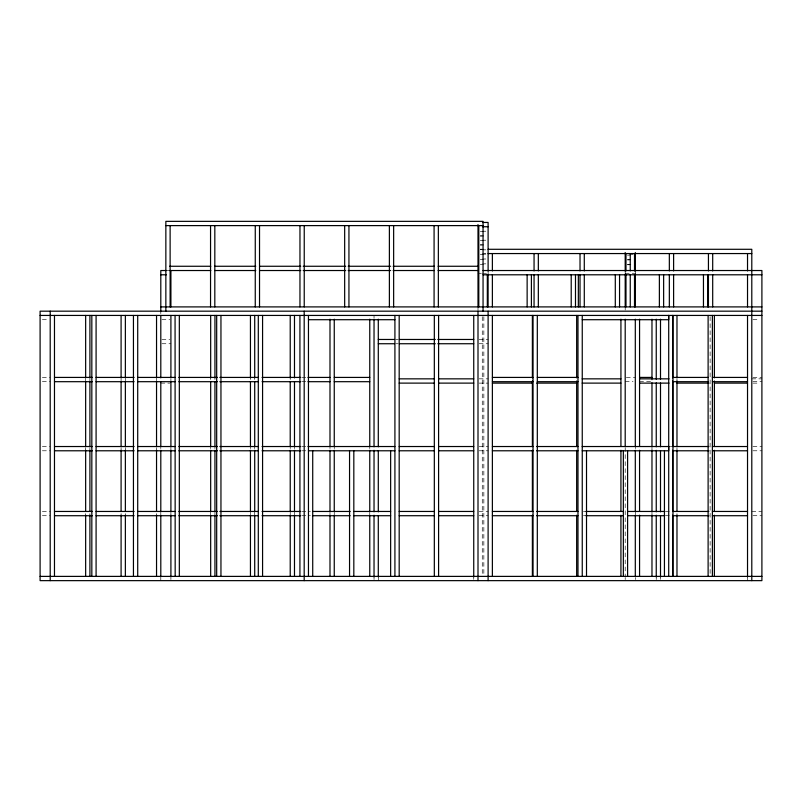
<?xml version="1.0" encoding="UTF-8"?>
<svg xmlns="http://www.w3.org/2000/svg" width="802" height="802" viewBox="0 0 802 802"><rect width="100%" height="100%" fill="white"/><g stroke="black" fill="none" stroke-linecap="round" stroke-linejoin="round"><path stroke-width="0.6" stroke-dasharray="4.01 3.01" d="M482.493 231.227L485.862 231.227M480.248 231.698L483.616 231.698M480.248 235.718L483.616 235.718M480.248 236.179L483.616 236.179M482.493 240.209L485.862 240.209M480.248 240.67L483.616 240.67M480.248 244.7L483.616 244.7M480.248 245.161L483.616 245.161M480.248 249.181L483.616 249.181M480.248 249.653L483.616 249.653M482.493 249.843L485.862 249.843M482.493 253.673L485.862 253.673M482.493 254.134L485.862 254.134M480.248 254.605L483.616 254.605M629.69 254.685L633.059 254.685M627.445 255.156L630.813 255.156M482.493 258.996L485.862 258.996M480.248 259.467L483.616 259.467M627.445 259.497L630.813 259.497M627.445 259.958L630.813 259.958M482.493 263.858L485.862 263.858M480.248 264.319L483.616 264.319M627.445 264.299L630.813 264.299M627.445 264.77L630.813 264.77M166.926 270.525L170.124 270.525M478.002 273.281L481.37 273.281M482.493 273.281L488.107 273.281M625.199 273.281L635.304 273.281M42.346 319.707L49.082 319.707M161.924 319.707L169.783 319.707M752.918 319.707L759.654 319.707M161.924 339.467L169.783 339.467M395.647 339.467L398.133 339.467M479.125 339.467L488.107 339.467M161.924 343.737L170.906 343.737M395.647 343.737L398.133 343.737M479.125 343.737L488.107 343.737M42.346 377.421L50.205 377.421M301.833 377.421L306.725 377.421M626.322 377.421L635.304 377.421M752.918 377.421L761.9 377.421M479.125 378.845L488.107 378.845M751.795 378.845L761.9 378.845M42.346 381.692L50.205 381.692M301.833 381.692L306.725 381.692M625.199 381.692L633.059 381.692M639.565 381.692L651.976 381.692L651.976 379.557M752.918 381.692L761.9 381.692M160.801 383.115L169.783 383.115M479.125 383.115L488.107 383.115M752.918 383.115L759.654 383.115M42.346 446.524L50.205 446.524M301.833 446.524L306.725 446.524M479.125 446.524L488.107 446.524M670.251 446.524L672.708 446.524M752.918 446.524L761.9 446.524M42.346 450.784L50.205 450.784M301.833 450.784L306.725 450.784M479.125 450.784L488.107 450.784M752.918 450.784L761.9 450.784M42.346 511.455L50.205 511.455M301.833 511.455L310.404 511.455M479.125 511.455L488.107 511.455M583.425 511.455L585.921 511.455M665.349 511.455L672.708 511.455M751.795 511.455L761.9 511.455M42.346 515.716L50.205 515.716M301.833 515.716L310.404 515.716M479.125 515.716L488.107 515.716M583.425 515.716L585.921 515.716M665.349 515.716L671.485 515.716M752.918 515.716L761.9 515.716M747.524 576.899L747.524 580.648M710.121 316.69L710.121 573.891M676.978 378.845L676.978 382.043M676.978 447.586L676.978 450.784M676.978 513.591L676.978 515.716M660.507 576.899L660.507 579.405M656.247 576.387L656.247 579.585M651.976 446.524L651.976 450.784M651.976 511.455L651.976 515.716M635.304 271.076L635.304 273.983M635.304 446.524L635.304 448.649M635.304 511.455L635.304 514.653M635.304 577.45L635.304 579.585M625.199 271.076L625.199 273.983M625.199 306.905L625.199 310.103M625.199 447.586L625.199 576.387M625.199 577.45L625.199 579.585M488.107 271.086L488.107 274.053M483.847 316.69L483.847 576.387M482.273 316.69L482.273 576.387M478.002 306.905L478.002 310.103M473.741 576.899L473.741 579.405M378.293 576.899L378.293 580.648M374.033 315.437L374.033 317.943M374.033 576.899L374.033 579.585M369.762 446.524L369.762 448.649M369.762 511.455L369.762 514.653M334.254 446.524L334.254 448.649M334.254 511.455L334.254 514.653M329.993 446.524L329.993 448.649M329.993 511.455L329.993 514.653M294.484 446.524L294.484 448.649M294.484 511.455L294.484 514.653M290.224 377.421L290.224 379.557M290.224 446.524L290.224 448.649M290.224 511.455L290.224 514.653M254.715 377.421L254.715 379.557M254.715 446.524L254.715 448.649M254.715 511.455L254.715 514.653M250.445 377.421L250.445 379.557M250.445 446.524L250.445 448.649M250.445 511.455L250.445 514.653M214.946 377.421L214.946 379.557M214.946 446.524L214.946 448.649M214.946 511.455L214.946 514.653M210.675 377.421L210.675 379.557M210.675 446.524L210.675 448.649M210.675 511.455L210.675 514.653M170.906 378.845L170.906 382.043M170.906 446.524L170.906 450.784M170.906 511.455L170.906 515.716M170.906 576.899L170.906 579.585M160.801 311.176L160.801 313.672M160.801 446.524L160.801 448.649M160.801 511.455L160.801 514.653M160.801 576.899L160.801 580.648M156.54 378.484L156.54 381.692M156.54 447.586L156.54 450.784M156.54 513.591L156.54 515.716M125.363 378.484L125.363 381.692M125.363 447.586L125.363 450.784M125.363 513.591L125.363 515.716M121.092 378.484L121.092 381.692M121.092 447.586L121.092 450.784M121.092 513.591L121.092 515.716M89.914 378.484L89.914 381.692M89.914 447.586L89.914 450.784M89.914 513.591L89.914 515.716M85.654 378.484L85.654 381.692M85.654 447.586L85.654 450.784M85.654 513.591L85.654 515.716"/><path stroke-width="1.2" d="M668.708 576.387L668.708 315.437L668.708 319.707L582.252 319.707M482.493 222.445L488.107 222.445L488.107 271.146M165.854 225.613L483.055 225.613M482.493 226.735L488.107 226.735M488.107 249.292L751.795 249.292L751.795 580.648M488.107 253.562L751.795 253.562M169.603 266.264L210.816 266.264M214.555 266.264L255.768 266.264M259.517 266.264L300.73 266.264M303.226 266.264L345.682 266.264M348.188 266.264L390.644 266.264M393.14 266.264L434.353 266.264M438.103 266.264L478.062 266.264M166.415 270.525L160.801 270.525L160.801 311.176M169.603 270.525L210.816 270.525M214.555 270.525L255.768 270.525M259.517 270.525L300.73 270.525M303.226 270.525L345.682 270.525M348.188 270.525L390.644 270.525M393.14 270.525L434.353 270.525M438.103 270.525L478.062 270.525M483.055 270.525L761.9 270.525L761.9 580.648L40.1 580.648L40.1 311.176L761.9 311.176M160.801 274.795L166.415 274.795M483.055 274.795L761.9 274.795M160.801 306.905L761.9 306.905M40.1 315.437L761.9 315.437M308.459 319.707L394.915 319.707M378.293 339.467L394.414 339.467M399.366 339.467L435.316 339.467M437.792 339.467L473.741 339.467M378.293 343.737L394.414 343.737M399.366 343.737L435.316 343.737M437.792 343.737L473.741 343.737M54.476 377.421L92.41 377.421M96.09 377.421L134.094 377.421M137.713 377.421L175.067 377.421M178.846 377.421L217.392 377.421M219.838 377.421L258.384 377.421M262.064 377.421L300.61 377.421M307.958 377.421L329.993 377.421M334.254 377.421L369.762 377.421M492.378 377.421L533.049 377.421M537.31 377.421L577.981 377.421M639.565 377.421L651.976 377.421M672.968 377.421L708.116 377.421M712.387 377.421L747.524 377.421M399.185 378.845L434.323 378.845M438.594 378.845L473.741 378.845M582.172 378.845L620.928 378.845M639.565 378.845L669.028 378.845M54.476 381.692L92.41 381.692M96.09 381.692L134.094 381.692M137.713 381.692L175.067 381.692M178.846 381.692L217.392 381.692M219.838 381.692L258.384 381.692M262.064 381.692L300.61 381.692M307.958 381.692L329.993 381.692M334.254 381.692L369.762 381.692M492.378 381.692L533.049 381.692M537.31 381.692L577.981 381.692M672.968 381.692L708.116 381.692M712.387 381.692L747.524 381.692M399.185 383.115L434.323 383.115M438.594 383.115L473.741 383.115M492.378 383.115L532.378 383.115M536.648 383.115L576.658 383.115M582.172 383.115L620.928 383.115M639.565 383.115L669.028 383.115M676.978 383.115L708.888 383.115M714.381 383.115L747.524 383.115M54.476 446.524L92.41 446.524M96.09 446.524L134.094 446.524M137.713 446.524L175.067 446.524M178.846 446.524L217.392 446.524M219.838 446.524L258.384 446.524M262.064 446.524L300.61 446.524M307.958 446.524L394.915 446.524M399.185 446.524L434.323 446.524M438.594 446.524L473.741 446.524M492.378 446.524L533.049 446.524M536.648 446.524L577.981 446.524M582.172 446.524L669.028 446.524M672.968 446.524L708.888 446.524M712.387 446.524L747.524 446.524M54.476 450.784L92.41 450.784M96.09 450.784L134.094 450.784M137.713 450.784L175.067 450.784M178.846 450.784L217.392 450.784M219.838 450.784L258.384 450.784M262.064 450.784L300.61 450.784M308.459 450.784L394.915 450.784M399.185 450.784L434.323 450.784M438.594 450.784L473.741 450.784M492.378 450.784L533.049 450.784M536.648 450.784L577.981 450.784M582.252 450.784L668.708 450.784L668.708 446.524M672.968 450.784L708.888 450.784M712.387 450.784L747.524 450.784M54.476 511.455L92.41 511.455M96.09 511.455L134.094 511.455M137.713 511.455L175.067 511.455M178.846 511.455L217.392 511.455M219.838 511.455L258.384 511.455M262.064 511.455L300.61 511.455M312.72 511.455L350.173 511.455M353.822 511.455L390.644 511.455M399.185 511.455L434.323 511.455M438.594 511.455L473.741 511.455M492.378 511.455L533.049 511.455M536.648 511.455L577.981 511.455M585.921 511.455L623.344 511.455M627.605 511.455L664.437 511.455M672.968 511.455L708.888 511.455M712.387 511.455L747.524 511.455M54.476 515.716L92.41 515.716M96.09 515.716L134.094 515.716M137.713 515.716L175.067 515.716M178.846 515.716L217.392 515.716M219.838 515.716L258.384 515.716M262.064 515.716L300.61 515.716M312.72 515.716L350.173 515.716M353.822 515.716L390.644 515.716M399.185 515.716L434.323 515.716M438.594 515.716L473.741 515.716M492.378 515.716L533.049 515.716M536.648 515.716L577.981 515.716M585.921 515.716L623.344 515.716M627.605 515.716L664.437 515.716M672.968 515.716L708.888 515.716M712.387 515.716L747.524 515.716M40.1 576.387L761.9 576.387M747.524 253.562L747.524 270.936M747.524 274.655L747.524 306.905M747.524 315.437L747.524 576.899M714.381 315.437L714.381 377.872M714.381 380.98L714.381 446.534M714.381 450.283L714.381 511.465M714.381 515.205L714.381 576.387M712.697 253.562L712.697 270.936M712.697 274.655L712.697 306.905M712.387 315.437L712.387 576.387M708.437 253.562L708.437 270.936M708.437 274.655L708.437 306.905M708.116 315.437L708.116 576.387M707.715 274.795L707.715 306.905M703.454 274.795L703.454 306.905M676.978 315.437L676.978 377.872M676.978 380.98L676.978 446.534M676.978 450.283L676.978 511.465M676.978 515.205L676.978 576.387M673.61 253.562L673.61 270.936M673.61 274.655L673.61 306.905M672.968 315.437L672.968 576.387M672.708 315.437L672.708 377.872M672.708 380.98L672.708 446.534M672.708 450.283L672.708 511.465M672.708 515.205L672.708 576.387M669.339 253.562L669.339 270.936M669.339 274.655L669.339 306.905M664.437 450.784L664.437 576.387M663.635 274.795L663.635 306.905M660.507 319.196L660.507 379.246M660.507 382.995L660.507 446.794M660.507 450.554L660.507 511.846M660.507 515.596L660.507 576.899M659.374 274.795L659.374 306.905M656.247 319.186L656.247 379.246M656.247 382.865L656.247 446.794M656.247 450.283L656.247 511.846M656.247 515.205L656.247 576.899M651.976 319.186L651.976 379.115M651.976 382.865L651.976 446.534M651.976 450.283L651.976 511.465M651.976 515.205L651.976 576.387M639.565 319.186L639.565 446.534M639.565 450.283L639.565 511.465M639.565 515.205L639.565 576.387M635.304 252.54L635.304 271.176M635.304 274.324L635.304 306.905M635.304 319.186L635.304 446.534M635.304 450.283L635.304 511.465M635.304 515.205L635.304 576.387M634.512 253.562L634.512 270.936M634.512 274.655L634.512 306.905M630.252 253.562L630.252 270.936M630.252 274.655L630.252 306.905M627.605 450.784L627.605 576.387M625.981 253.562L625.981 270.936M625.981 274.655L625.981 306.905M625.199 252.54L625.199 271.176M625.199 274.324L625.199 306.905M625.199 319.186L625.199 446.534M623.344 450.784L623.344 576.387M620.928 319.186L620.928 446.534M620.928 450.283L620.928 511.465M620.928 515.205L620.928 576.387M619.555 274.795L619.555 306.905M615.294 274.795L615.294 306.905M586.513 450.784L586.513 576.387M584.287 253.562L584.287 270.936M584.287 274.655L584.287 306.905M582.252 315.437L582.252 576.387M580.026 253.562L580.026 270.936M580.026 274.655L580.026 306.905M578.342 274.795L578.342 306.905M577.981 315.437L577.981 576.387M576.658 315.437L576.658 377.872M576.658 380.98L576.658 446.534M576.658 450.283L576.658 511.465M576.658 515.205L576.658 576.387M575.485 274.795L575.485 306.905M571.214 274.795L571.214 306.905M538.332 253.562L538.332 270.936M538.332 274.655L538.332 306.905M537.31 315.437L537.31 576.387M534.062 253.562L534.062 270.936M534.062 274.655L534.062 306.905M533.049 315.437L533.049 576.387M532.378 315.437L532.378 377.872M532.378 380.98L532.378 446.534M532.378 450.283L532.378 511.465M532.378 515.205L532.378 576.387M531.405 274.795L531.405 306.905M527.135 274.795L527.135 306.905M492.378 253.562L492.378 270.936M492.378 274.655L492.378 306.905M492.378 315.437L492.378 576.387M488.107 274.334L488.107 306.905M488.107 311.176L488.107 580.648M487.325 274.795L487.325 306.905M483.055 311.176L483.055 221.352L165.854 221.352L165.854 311.176M478.794 225.613L478.794 306.905M478.002 224.59L478.002 306.905M478.002 311.176L478.002 580.648M473.741 315.437L473.741 576.899M438.594 315.437L438.594 576.387M438.353 225.613L438.353 306.905M434.323 315.437L434.323 576.387M434.082 225.613L434.082 306.905M399.185 315.437L399.185 576.387M394.915 315.437L394.915 576.387M393.642 225.613L393.642 306.905M390.644 450.784L390.644 576.387M389.381 225.613L389.381 306.905M378.293 319.196L378.293 446.794M378.293 450.554L378.293 511.846M378.293 515.596L378.293 576.899M374.033 319.186L374.033 446.794M374.033 450.283L374.033 511.846M374.033 515.205L374.033 576.899M369.762 319.186L369.762 446.534M369.762 450.283L369.762 511.465M369.762 515.205L369.762 576.387M353.822 450.784L353.822 576.387M349.552 450.784L349.552 576.387M348.94 225.613L348.94 306.905M344.67 225.613L344.67 306.905M334.254 319.186L334.254 446.534M334.254 450.283L334.254 511.465M334.254 515.205L334.254 576.387M329.993 319.186L329.993 446.534M329.993 450.283L329.993 511.465M329.993 515.205L329.993 576.387M312.72 450.784L312.72 576.387M308.459 315.437L308.459 576.387M304.239 225.613L304.229 306.905M304.189 311.176L304.189 580.648M299.968 225.613L299.958 306.905M299.918 315.437L299.918 576.387M294.484 315.437L294.484 377.872M294.484 381.612L294.484 446.534M294.484 450.283L294.484 511.465M294.484 515.205L294.484 576.387M290.224 315.437L290.224 377.872M290.224 381.612L290.224 446.534M290.224 450.283L290.224 511.465M290.224 515.205L290.224 576.387M262.575 315.437L262.575 576.387M259.527 225.613L259.527 306.905M258.304 315.437L258.304 576.387M255.267 225.613L255.257 306.905M254.715 315.437L254.715 377.872M254.715 381.612L254.715 446.534M254.715 450.283L254.715 511.465M254.715 515.205L254.715 576.387M250.445 315.437L250.445 377.872M250.445 381.612L250.445 446.534M250.445 450.283L250.445 511.465M250.445 515.205L250.445 576.387M220.951 315.437L220.951 576.387M216.68 315.437L216.68 576.387M214.826 225.613L214.816 306.905M214.946 315.437L214.946 377.872M214.946 381.612L214.946 446.534M214.946 450.283L214.946 511.465M214.946 515.205L214.946 576.387M210.675 315.437L210.675 377.872M210.675 381.612L210.675 446.534M210.675 450.283L210.675 511.465M210.675 515.205L210.675 576.387M210.555 225.613L210.545 306.905M179.327 315.437L179.327 576.387M175.067 315.437L175.177 576.387M170.906 270.525L170.906 306.905M170.906 315.437L170.906 377.872M170.906 381.612L170.906 446.534M170.906 450.283L170.906 511.465M170.906 515.205L170.906 576.387M170.124 225.613L170.124 306.905M160.801 315.437L160.801 377.872M160.801 381.612L160.801 446.534M160.801 450.283L160.801 511.465M160.801 515.205L160.801 576.387M156.54 315.437L156.54 377.872M156.54 381.612L156.54 446.534M156.54 450.283L156.54 511.465M156.54 515.205L156.54 576.387M137.713 315.437L137.713 576.387M133.443 315.437L133.443 576.387M125.363 315.437L125.363 377.872M125.363 381.612L125.363 446.534M125.363 450.283L125.363 511.465M125.363 515.205L125.363 576.387M121.092 315.437L121.092 377.872M121.092 381.612L121.092 446.534M121.092 450.283L121.092 511.465M121.092 515.205L121.092 576.387M96.09 315.437L96.09 576.387M91.829 315.437L91.829 576.387M89.914 315.437L89.914 377.872M89.914 381.612L89.914 446.534M89.914 450.283L89.914 511.465M89.914 515.205L89.914 576.387M85.654 315.437L85.654 377.872M85.654 381.612L85.654 446.534M85.654 450.283L85.654 511.465M85.654 515.205L85.654 576.387M54.476 315.437L54.476 576.387M50.205 311.176L50.205 580.648"/></g></svg>
